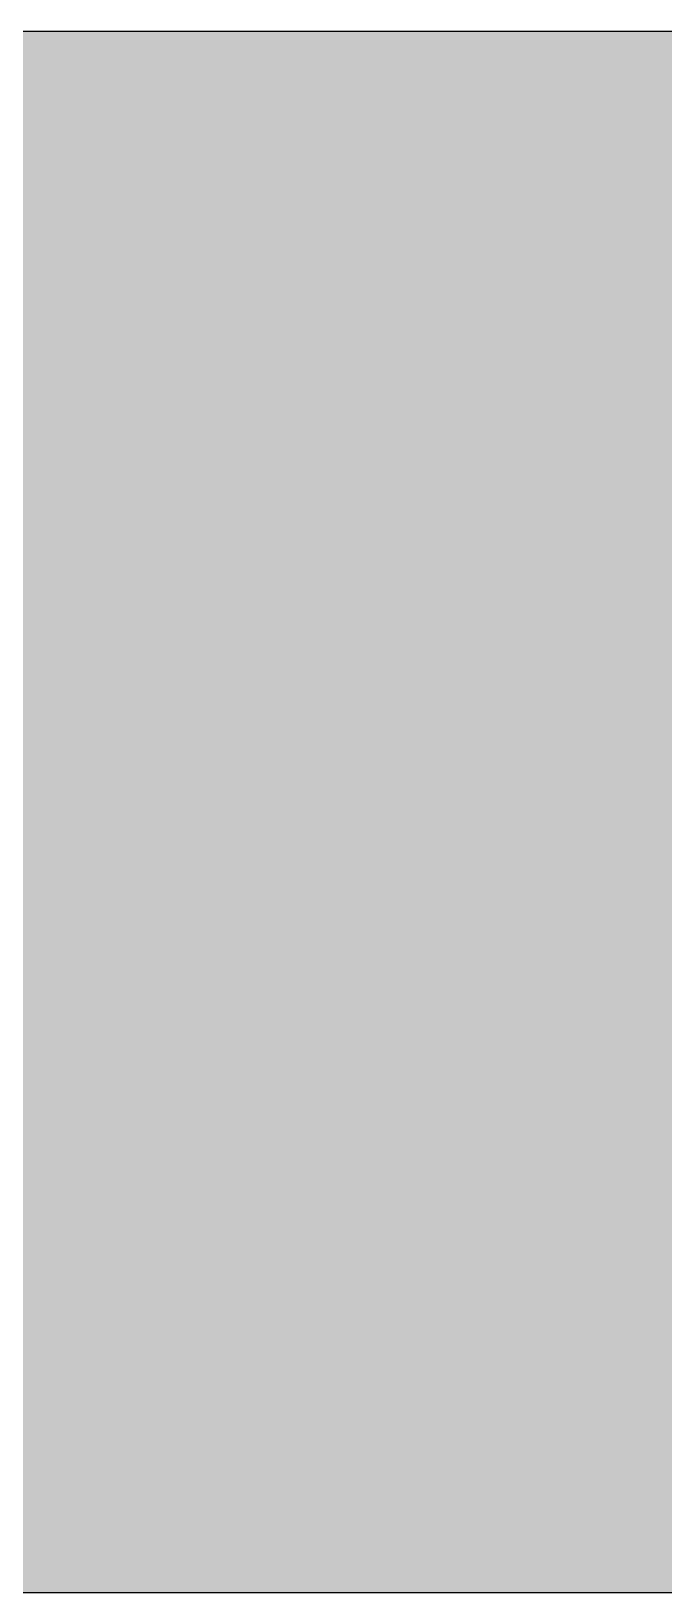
# Model space of a CAD drawing. Header units: millimetres. Extents: x 0 to 212, y 0 to 116.
# Drawn here: x 92.1 to 139.2, y 0.1 to 116.5 of the extents above; entities that cross this region are included whole.
import ezdxf

# ---------------------------------------------------------------- set-up
doc = ezdxf.new("R2010")
doc.units = ezdxf.units.MM

msp = doc.modelspace()

# ---------------------------------------------------------------- hatches: boundary and pattern name
msp.add_hatch(color=254).paths.add_polyline_path([(14.1633, 0.0536), (13.9878, 0.0533), (13.8125, 0.0559), (13.6373, 0.061), (13.462, 0.0686), (13.2893, 0.0787), (13.114, 0.0914), (12.9413, 0.1041), (12.7686, 0.1219), (12.5959, 0.1397), (12.4231, 0.16), (12.2504, 0.1829), (12.0777, 0.2057), (11.9075, 0.2337), (11.7373, 0.2616), (11.5672, 0.2921), (11.397, 0.3251), (11.2268, 0.3607), (11.0592, 0.3988), (10.8915, 0.4369), (10.7239, 0.4775), (10.5562, 0.5207), (10.3886, 0.5664), (10.2235, 0.6121), (10.0584, 0.6629), (9.8933, 0.7137), (9.7307, 0.7671), (9.5682, 0.8204), (9.4056, 0.8788), (9.2431, 0.9373), (9.083, 0.9982), (8.923, 1.0617), (8.763, 1.1252), (8.6055, 1.1938), (8.4455, 1.2624), (8.2906, 1.331), (8.1331, 1.4046), (7.9781, 1.4783), (7.8232, 1.5545), (7.6708, 1.6332), (7.5184, 1.7145), (7.366, 1.7958), (7.2161, 1.8796), (7.0663, 1.966), (6.919, 2.0523), (6.7716, 2.1438), (6.6243, 2.2352), (6.4795, 2.3266), (6.3348, 2.4232), (6.19, 2.5197), (6.0477, 2.6187), (5.908, 2.7178), (5.7683, 2.8194), (5.6286, 2.9235), (5.4915, 3.0302), (5.3543, 3.1369), (5.2197, 3.2461), (5.0851, 3.3579), (4.953, 3.4722), (4.8209, 3.5865), (4.6914, 3.7033), (4.5644, 3.8202), (4.4348, 3.9395), (4.3104, 4.0615), (4.1859, 4.1859), (4.0615, 4.3104), (3.9395, 4.4348), (3.8202, 4.5618), (3.7033, 4.6914), (3.5865, 4.8209), (3.4722, 4.953), (3.3579, 5.0851), (3.2487, 5.2197), (3.1369, 5.3543), (3.0302, 5.4915), (2.9235, 5.6286), (2.8194, 5.7683), (2.7178, 5.908), (2.6187, 6.0477), (2.5197, 6.19), (2.4232, 6.3348), (2.3266, 6.477), (2.2352, 6.6243), (2.1438, 6.7691), (2.0523, 6.919), (1.966, 7.0663), (1.8796, 7.2161), (1.7958, 7.366), (1.7145, 7.5184), (1.6332, 7.6708), (1.5545, 7.8232), (1.4783, 7.9781), (1.4046, 8.1331), (1.331, 8.2906), (1.2598, 8.4455), (1.1913, 8.603), (1.1252, 8.763), (1.0592, 8.923), (0.9982, 9.083), (0.9373, 9.2431), (0.8763, 9.4056), (0.8204, 9.5682), (0.7645, 9.7307), (0.7112, 9.8933), (0.6604, 10.0584), (0.6121, 10.2235), (0.5639, 10.3911), (0.5207, 10.5562), (0.4775, 10.7239), (0.4343, 10.8915), (0.3962, 11.0592), (0.3607, 11.2268), (0.3251, 11.397), (0.2921, 11.5672), (0.2616, 11.7373), (0.2311, 11.9075), (0.2057, 12.0802), (0.1803, 12.2504), (0.1575, 12.4231), (0.1372, 12.5959), (0.1194, 12.7686), (0.1041, 12.9413), (0.0889, 13.1166), (0.0787, 13.2893), (0.0686, 13.4645), (0.061, 13.6373), (0.0559, 13.8125), (0.0508, 13.9878), (0.0508, 14.163), (0.0522, 102.3592), (0.0508, 102.5322), (0.0559, 102.7074), (0.061, 102.8827), (0.0686, 103.058), (0.0787, 103.2307), (0.0889, 103.4059), (0.1041, 103.5787), (0.1194, 103.7514), (0.1372, 103.9241), (0.1575, 104.0968), (0.1803, 104.2695), (0.2057, 104.4423), (0.2311, 104.6124), (0.2616, 104.7826), (0.2921, 104.9528), (0.3251, 105.123), (0.3607, 105.2932), (0.3962, 105.4608), (0.4343, 105.6284), (0.4775, 105.7961), (0.5207, 105.9637), (0.5639, 106.1314), (0.6121, 106.2965), (0.6604, 106.4616), (0.7112, 106.6267), (0.7645, 106.7892), (0.8204, 106.9518), (0.8763, 107.1143), (0.9373, 107.2769), (0.9982, 107.4369), (1.0592, 107.5969), (1.1252, 107.757), (1.1913, 107.9144), (1.2598, 108.0745), (1.331, 108.2294), (1.4046, 108.3869), (1.4783, 108.5418), (1.5545, 108.6968), (1.6332, 108.8492), (1.7145, 109.0016), (1.7958, 109.154), (1.8796, 109.3038), (1.966, 109.4537), (2.0523, 109.601), (2.1438, 109.7483), (2.2352, 109.8956), (2.3266, 110.0404), (2.4232, 110.1852), (2.5197, 110.33), (2.6187, 110.4722), (2.7178, 110.6119), (2.8194, 110.7516), (2.9235, 110.8913), (3.0302, 111.0285), (3.1369, 111.1656), (3.2487, 111.3003), (3.3579, 111.4349), (3.4722, 111.567), (3.5865, 111.699), (3.7033, 111.8286), (3.8202, 111.9556), (3.9395, 112.0851), (4.0615, 112.2096), (4.1859, 112.334), (4.3104, 112.4585), (4.4348, 112.5804), (4.5644, 112.6998), (4.6914, 112.8166), (4.8209, 112.9335), (4.953, 113.0478), (5.0851, 113.1621), (5.2197, 113.2713), (5.3543, 113.3831), (5.4915, 113.4897), (5.6286, 113.5964), (5.7683, 113.7006), (5.908, 113.8022), (6.0477, 113.9012), (6.19, 114.0003), (6.3348, 114.0968), (6.4795, 114.1933), (6.6243, 114.2848), (6.7716, 114.3762), (6.919, 114.4676), (7.0663, 114.554), (7.2161, 114.6404), (7.366, 114.7242), (7.5184, 114.8055), (7.6708, 114.8867), (7.8232, 114.9655), (7.9781, 115.0417), (8.1331, 115.1153), (8.2906, 115.189), (8.4455, 115.2601), (8.6055, 115.3287), (8.763, 115.3947), (8.923, 115.4608), (9.083, 115.5217), (9.2431, 115.5827), (9.4056, 115.6437), (9.5682, 115.6995), (9.7307, 115.7554), (9.8933, 115.8088), (10.0584, 115.8596), (10.2235, 115.9078), (10.3886, 115.9561), (10.5562, 115.9993), (10.7239, 116.0424), (10.8915, 116.0856), (11.0592, 116.1237), (11.2268, 116.1593), (11.397, 116.1948), (11.5672, 116.2279), (11.7373, 116.2583), (11.9075, 116.2888), (12.0777, 116.3142), (12.2504, 116.3396), (12.4231, 116.3625), (12.5959, 116.3828), (12.7686, 116.4006), (12.9413, 116.4158), (13.114, 116.4311), (13.2893, 116.4412), (13.462, 116.4514), (13.6373, 116.459), (13.8125, 116.4641), (13.9878, 116.4692), (14.163, 116.4692), (197.6078, 116.4703), (197.7822, 116.4692), (197.9574, 116.4641), (198.1327, 116.459), (198.3054, 116.4514), (198.4807, 116.4412), (198.6534, 116.4311), (198.8287, 116.4158), (199.0014, 116.4006), (199.1741, 116.3828), (199.3468, 116.3625), (199.5195, 116.3396), (199.6897, 116.3142), (199.8624, 116.2888), (200.0326, 116.2583), (200.2028, 116.2279), (200.373, 116.1948), (200.5432, 116.1593), (200.7108, 116.1237), (200.8784, 116.0856), (201.0461, 116.0424), (201.2137, 115.9993), (201.3788, 115.9561), (201.5465, 115.9078), (201.7116, 115.8596), (201.8767, 115.8088), (202.0392, 115.7554), (202.2018, 115.6995), (202.3643, 115.6437), (202.5269, 115.5827), (202.6869, 115.5217), (202.8469, 115.4608), (203.007, 115.3947), (203.167, 115.3287), (203.3245, 115.2601), (203.4794, 115.189), (203.6369, 115.1153), (203.7918, 115.0417), (203.9468, 114.9655), (204.0992, 114.8867), (204.2516, 114.8055), (204.404, 114.7242), (204.5538, 114.6404), (204.7037, 114.554), (204.8535, 114.4676), (205.0009, 114.3762), (205.1456, 114.2848), (205.293, 114.1933), (205.4352, 114.0968), (205.58, 114.0003), (205.7222, 113.9012), (205.8619, 113.8022), (206.0016, 113.7006), (206.1413, 113.5964), (206.2785, 113.4897), (206.4156, 113.3831), (206.5503, 113.2713), (206.6849, 113.1621), (206.817, 113.0478), (206.949, 112.9335), (207.0786, 112.8166), (207.2081, 112.6998), (207.3351, 112.5804), (207.4596, 112.4585), (207.584, 112.334), (207.7085, 112.2096), (207.8304, 112.0851), (207.9498, 111.9556), (208.0666, 111.8286), (208.1835, 111.699), (208.2978, 111.567), (208.4121, 111.4349), (208.5238, 111.3003), (208.6331, 111.1656), (208.7397, 111.0285), (208.8464, 110.8913), (208.9506, 110.7516), (209.0522, 110.6119), (209.1512, 110.4722), (209.2503, 110.33), (209.3468, 110.1852), (209.4433, 110.0404), (209.5348, 109.8956), (209.6262, 109.7483), (209.7176, 109.601), (209.804, 109.4537), (209.8904, 109.3038), (209.9742, 109.154), (210.0555, 109.0016), (210.1367, 108.8492), (210.2155, 108.6968), (210.2917, 108.5418), (210.3653, 108.3869), (210.439, 108.2294), (210.5076, 108.0745), (210.5762, 107.9144), (210.6447, 107.757), (210.7082, 107.5969), (210.7717, 107.4369), (210.8327, 107.2769), (210.8911, 107.1143), (210.9495, 106.9518), (211.0029, 106.7892), (211.0562, 106.6267), (211.107, 106.4616), (211.1578, 106.2965), (211.2035, 106.1314), (211.2493, 105.9637), (211.2924, 105.7961), (211.3331, 105.6284), (211.3712, 105.4608), (211.4093, 105.2932), (211.4448, 105.123), (211.4779, 104.9528), (211.5083, 104.7826), (211.5363, 104.6124), (211.5642, 104.4423), (211.5871, 104.2695), (211.6099, 104.0968), (211.6303, 103.9241), (211.648, 103.7514), (211.6658, 103.5787), (211.6785, 103.4059), (211.6912, 103.2307), (211.7014, 103.058), (211.709, 102.8827), (211.7141, 102.7074), (211.7166, 102.5322), (211.7166, 102.3569), (211.7189, 14.1647), (211.7166, 13.9878), (211.7141, 13.8125), (211.709, 13.6373), (211.7014, 13.4645), (211.6912, 13.2893), (211.6785, 13.1166), (211.6658, 12.9413), (211.648, 12.7686), (211.6303, 12.5959), (211.6099, 12.4231), (211.5871, 12.2504), (211.5642, 12.0802), (211.5363, 11.9075), (211.5083, 11.7373), (211.4779, 11.5672), (211.4448, 11.397), (211.4093, 11.2268), (211.3712, 11.0592), (211.3331, 10.8915), (211.2924, 10.7239), (211.2493, 10.5562), (211.2035, 10.3911), (211.1578, 10.2235), (211.107, 10.0584), (211.0562, 9.8933), (211.0029, 9.7307), (210.9495, 9.5682), (210.8911, 9.4056), (210.8327, 9.2431), (210.7717, 9.083), (210.7082, 8.923), (210.6447, 8.763), (210.5762, 8.603), (210.5076, 8.4455), (210.439, 8.2906), (210.3653, 8.1331), (210.2917, 7.9781), (210.2155, 7.8232), (210.1367, 7.6708), (210.0555, 7.5184), (209.9742, 7.366), (209.8904, 7.2161), (209.804, 7.0663), (209.7176, 6.919), (209.6262, 6.7691), (209.5348, 6.6243), (209.4433, 6.477), (209.3468, 6.3348), (209.2503, 6.19), (209.1512, 6.0477), (209.0522, 5.908), (208.9506, 5.7683), (208.8464, 5.6286), (208.7397, 5.4915), (208.6331, 5.3543), (208.5238, 5.2197), (208.4121, 5.0851), (208.2978, 4.953), (208.1835, 4.8209), (208.0666, 4.6914), (207.9498, 4.5618), (207.8304, 4.4348), (207.7085, 4.3104), (207.584, 4.1859), (207.4596, 4.0615), (207.3351, 3.9395), (207.2081, 3.8202), (207.0786, 3.7033), (206.949, 3.5865), (206.817, 3.4722), (206.6849, 3.3579), (206.5503, 3.2461), (206.4156, 3.1369), (206.2785, 3.0302), (206.1413, 2.9235), (206.0016, 2.8194), (205.8619, 2.7178), (205.7222, 2.6187), (205.58, 2.5197), (205.4352, 2.4232), (205.293, 2.3266), (205.1456, 2.2352), (205.0009, 2.1438), (204.8535, 2.0523), (204.7037, 1.966), (204.5538, 1.8796), (204.404, 1.7958), (204.2516, 1.7145), (204.0992, 1.6332), (203.9468, 1.5545), (203.7918, 1.4783), (203.6369, 1.4046), (203.4794, 1.331), (203.3245, 1.2624), (203.167, 1.1938), (203.007, 1.1252), (202.8469, 1.0617), (202.6869, 0.9982), (202.5269, 0.9373), (202.3643, 0.8788), (202.2018, 0.8204), (202.0392, 0.7671), (201.8767, 0.7137), (201.7116, 0.6629), (201.5465, 0.6121), (201.3788, 0.5664), (201.2137, 0.5207), (201.0461, 0.4775), (200.8784, 0.4369), (200.7108, 0.3988), (200.5432, 0.3607), (200.373, 0.3251), (200.2028, 0.2921), (200.0326, 0.2616), (199.8624, 0.2337), (199.6897, 0.2057), (199.5195, 0.1829), (199.3468, 0.16), (199.1741, 0.1397), (199.0014, 0.1219), (198.8287, 0.1041), (198.6534, 0.0914), (198.4807, 0.0787), (198.3054, 0.0686), (198.1327, 0.061), (197.9574, 0.0559), (197.7822, 0.0533), (197.6069, 0.0533)])
h = msp.add_hatch(color=59)
h.paths.add_polyline_path([(14.1633, 3.5814), (13.8887, 3.5839), (13.6169, 3.5941), (13.3477, 3.6119), (13.081, 3.6347), (12.8143, 3.6652), (12.5501, 3.7008), (12.2885, 3.7465), (12.0294, 3.7948), (11.7729, 3.8506), (11.5164, 3.9141), (11.2649, 3.9827), (11.016, 4.0564), (10.7671, 4.1351), (10.5232, 4.2215), (10.2819, 4.3129), (10.0432, 4.412), (9.8069, 4.5161), (9.5733, 4.6228), (9.3447, 4.7371), (9.1186, 4.8565), (8.8951, 4.9809), (8.6741, 5.113), (8.4582, 5.2476), (8.2448, 5.3873), (8.0366, 5.5321), (7.8308, 5.682), (7.6276, 5.8369), (7.4295, 5.9969), (7.2365, 6.1595), (7.046, 6.3297), (6.8605, 6.5024), (6.6777, 6.6802), (6.5024, 6.8605), (6.3271, 7.046), (6.1595, 7.2365), (5.9969, 7.432), (5.8369, 7.6302), (5.682, 7.8308), (5.5321, 8.0366), (5.3873, 8.2448), (5.2451, 8.4582), (5.1105, 8.6741), (4.9809, 8.8951), (4.8565, 9.1186), (4.7371, 9.3447), (4.6228, 9.5758), (4.5136, 9.8069), (4.4094, 10.0432), (4.3129, 10.2819), (4.2215, 10.5232), (4.1351, 10.7696), (4.0538, 11.016), (3.9802, 11.2649), (3.9116, 11.5189), (3.8506, 11.7729), (3.7948, 12.0294), (3.744, 12.2911), (3.7008, 12.5527), (3.6627, 12.8143), (3.6322, 13.081), (3.6093, 13.3502), (3.5916, 13.6195), (3.5814, 13.8913), (3.5789, 14.163), (3.58, 102.3592), (3.5814, 102.6312), (3.5916, 102.903), (3.6093, 103.1723), (3.6322, 103.439), (3.6627, 103.7057), (3.7008, 103.9698), (3.744, 104.2314), (3.7948, 104.4905), (3.8506, 104.7471), (3.9116, 105.0036), (3.9802, 105.2551), (4.0538, 105.504), (4.1351, 105.7529), (4.2215, 105.9967), (4.3129, 106.238), (4.4094, 106.4768), (4.5136, 106.713), (4.6228, 106.9467), (4.7371, 107.1753), (4.8565, 107.4014), (4.9809, 107.6249), (5.1105, 107.8459), (5.2451, 108.0618), (5.3873, 108.2751), (5.5321, 108.4834), (5.682, 108.6891), (5.8369, 108.8923), (5.9969, 109.0905), (6.1595, 109.2835), (6.3271, 109.474), (6.5024, 109.6594), (6.6777, 109.8423), (6.8605, 110.0176), (7.046, 110.1928), (7.2365, 110.3605), (7.4295, 110.523), (7.6276, 110.683), (7.8308, 110.838), (8.0366, 110.9878), (8.2448, 111.1326), (8.4582, 111.2749), (8.6741, 111.4095), (8.8951, 111.539), (9.1186, 111.6635), (9.3447, 111.7829), (9.5733, 111.8972), (9.8069, 112.0064), (10.0432, 112.1105), (10.2819, 112.207), (10.5232, 112.2985), (10.7671, 112.3848), (11.016, 112.4661), (11.2649, 112.5398), (11.5164, 112.6084), (11.7729, 112.6693), (12.0294, 112.7252), (12.2885, 112.776), (12.5501, 112.8192), (12.8143, 112.8573), (13.081, 112.8878), (13.3477, 112.9106), (13.6169, 112.9284), (13.8887, 112.9386), (14.163, 112.9411), (197.6078, 112.9425), (197.8787, 112.9386), (198.1505, 112.9284), (198.4197, 112.9106), (198.689, 112.8878), (198.9557, 112.8573), (199.2173, 112.8192), (199.4789, 112.776), (199.7405, 112.7252), (199.9971, 112.6693), (200.2511, 112.6084), (200.5051, 112.5398), (200.754, 112.4661), (201.0004, 112.3848), (201.2467, 112.2985), (201.488, 112.207), (201.7268, 112.1105), (201.963, 112.0064), (202.1942, 111.8972), (202.4253, 111.7829), (202.6514, 111.6635), (202.8749, 111.539), (203.0959, 111.4095), (203.3118, 111.2749), (203.5251, 111.1326), (203.7334, 110.9878), (203.9391, 110.838), (204.1398, 110.683), (204.3379, 110.523), (204.5335, 110.3605), (204.724, 110.1928), (204.9094, 110.0176), (205.0898, 109.8423), (205.2676, 109.6594), (205.4403, 109.474), (205.6105, 109.2835), (205.773, 109.0905), (205.933, 108.8923), (206.088, 108.6891), (206.2378, 108.4834), (206.3826, 108.2751), (206.5223, 108.0618), (206.6569, 107.8459), (206.789, 107.6249), (206.9135, 107.4014), (207.0329, 107.1753), (207.1472, 106.9467), (207.2538, 106.713), (207.358, 106.4768), (207.457, 106.238), (207.5485, 105.9967), (207.6348, 105.7529), (207.7136, 105.504), (207.7872, 105.2551), (207.8558, 105.0036), (207.9193, 104.7471), (207.9752, 104.4905), (208.0235, 104.2314), (208.0692, 103.9698), (208.1047, 103.7057), (208.1352, 103.439), (208.1581, 103.1723), (208.1759, 102.903), (208.186, 102.6312), (208.1911, 102.3569), (208.1911, 14.1647), (208.186, 13.8913), (208.1759, 13.6195), (208.1581, 13.3502), (208.1352, 13.081), (208.1047, 12.8143), (208.0692, 12.5527), (208.0235, 12.2911), (207.9752, 12.0294), (207.9193, 11.7729), (207.8558, 11.5189), (207.7872, 11.2649), (207.7136, 11.016), (207.6348, 10.7696), (207.5485, 10.5232), (207.457, 10.2819), (207.358, 10.0432), (207.2538, 9.8069), (207.1472, 9.5758), (207.0329, 9.3447), (206.9135, 9.1186), (206.789, 8.8951), (206.6569, 8.6741), (206.5223, 8.4582), (206.3826, 8.2448), (206.2378, 8.0366), (206.088, 7.8308), (205.933, 7.6302), (205.773, 7.432), (205.6105, 7.2365), (205.4403, 7.046), (205.2676, 6.8605), (205.0898, 6.6802), (204.9094, 6.5024), (204.724, 6.3297), (204.5335, 6.1595), (204.3379, 5.9969), (204.1398, 5.8369), (203.9391, 5.682), (203.7334, 5.5321), (203.5251, 5.3873), (203.3118, 5.2476), (203.0959, 5.113), (202.8749, 4.9809), (202.6514, 4.8565), (202.4253, 4.7371), (202.1942, 4.6228), (201.963, 4.5161), (201.7268, 4.412), (201.488, 4.3129), (201.2467, 4.2215), (201.0004, 4.1351), (200.754, 4.0564), (200.5051, 3.9827), (200.2511, 3.9141), (199.9971, 3.8506), (199.7405, 3.7948), (199.4789, 3.7465), (199.2173, 3.7008), (198.9557, 3.6652), (198.689, 3.6347), (198.4197, 3.6119), (198.1505, 3.5941), (197.8787, 3.5839), (197.6069, 3.5789)])
h.paths.add_polyline_path([(14.1633, 8.8731), (14.0259, 8.8748), (13.8887, 8.8798), (13.7541, 8.8875), (13.622, 8.9002), (13.4874, 8.9154), (13.3553, 8.9332), (13.2258, 8.9535), (13.0962, 8.9789), (12.9667, 9.0068), (12.8397, 9.0373), (12.7127, 9.0729), (12.5882, 9.1084), (12.4663, 9.1491), (12.3419, 9.1923), (12.2225, 9.238), (12.1031, 9.2888), (11.9837, 9.3396), (11.8694, 9.3929), (11.7526, 9.4513), (11.6408, 9.5098), (11.5291, 9.5733), (11.4198, 9.6368), (11.3106, 9.7053), (11.2039, 9.7765), (11.0998, 9.8476), (10.9957, 9.9238), (10.8966, 10), (10.7975, 10.0787), (10.6985, 10.1625), (10.6045, 10.2464), (10.5105, 10.3327), (10.4216, 10.4216), (10.3327, 10.5131), (10.2464, 10.6045), (10.16, 10.701), (10.0787, 10.7975), (10, 10.8966), (9.9212, 10.9982), (9.8476, 11.0998), (9.7739, 11.2039), (9.7053, 11.3106), (9.6368, 11.4198), (9.5707, 11.5291), (9.5098, 11.6408), (9.4488, 11.7551), (9.3929, 11.8694), (9.337, 11.9863), (9.2862, 12.1031), (9.238, 12.2225), (9.1923, 12.3444), (9.1491, 12.4663), (9.1084, 12.5908), (9.0703, 12.7152), (9.0373, 12.8397), (9.0068, 12.9692), (8.9789, 13.0962), (8.9535, 13.2258), (8.9306, 13.3579), (8.9129, 13.4899), (8.8976, 13.622), (8.8849, 13.7566), (8.8773, 13.8913), (8.8722, 14.0259), (8.8697, 14.163), (8.8717, 102.3592), (8.8722, 102.4941), (8.8773, 102.6312), (8.8849, 102.7659), (8.8976, 102.8979), (8.9129, 103.0326), (8.9306, 103.1646), (8.9535, 103.2942), (8.9789, 103.4237), (9.0068, 103.5533), (9.0373, 103.6803), (9.0703, 103.8073), (9.1084, 103.9317), (9.1491, 104.0536), (9.1923, 104.1781), (9.238, 104.2975), (9.2862, 104.4169), (9.337, 104.5362), (9.3929, 104.6505), (9.4488, 104.7674), (9.5098, 104.8791), (9.5707, 104.9909), (9.6368, 105.1001), (9.7053, 105.2093), (9.7739, 105.316), (9.8476, 105.4202), (9.9212, 105.5243), (10, 105.6234), (10.0787, 105.7224), (10.16, 105.8215), (10.2464, 105.9155), (10.3327, 106.0094), (10.4216, 106.0983), (10.5105, 106.1872), (10.6045, 106.2736), (10.6985, 106.36), (10.7975, 106.4412), (10.8966, 106.52), (10.9957, 106.5987), (11.0998, 106.6724), (11.2039, 106.746), (11.3106, 106.8146), (11.4198, 106.8832), (11.5291, 106.9492), (11.6408, 107.0102), (11.7526, 107.0712), (11.8694, 107.127), (11.9837, 107.1829), (12.1031, 107.2337), (12.2225, 107.282), (12.3419, 107.3277), (12.4663, 107.3709), (12.5882, 107.4115), (12.7127, 107.4496), (12.8397, 107.4826), (12.9667, 107.5131), (13.0962, 107.5411), (13.2258, 107.5665), (13.3553, 107.5893), (13.4874, 107.6071), (13.622, 107.6223), (13.7541, 107.635), (13.8887, 107.6427), (14.0259, 107.6477), (14.163, 107.6503), (197.6078, 107.6508), (197.7441, 107.6477), (197.8787, 107.6427), (198.0133, 107.635), (198.1479, 107.6223), (198.28, 107.6071), (198.4121, 107.5893), (198.5442, 107.5665), (198.6737, 107.5411), (198.8007, 107.5131), (198.9303, 107.4826), (199.0547, 107.4496), (199.1792, 107.4115), (199.3036, 107.3709), (199.4256, 107.3277), (199.5475, 107.282), (199.6669, 107.2337), (199.7837, 107.1829), (199.9005, 107.127), (200.0148, 107.0712), (200.1291, 107.0102), (200.2409, 106.9492), (200.3501, 106.8832), (200.4593, 106.8146), (200.566, 106.746), (200.6702, 106.6724), (200.7718, 106.5987), (200.8734, 106.52), (200.9724, 106.4412), (201.0689, 106.36), (201.1655, 106.2736), (201.2569, 106.1872), (201.3483, 106.0983), (201.4372, 106.0094), (201.5236, 105.9155), (201.6074, 105.8215), (201.6912, 105.7224), (201.77, 105.6234), (201.8462, 105.5243), (201.9224, 105.4202), (201.9935, 105.316), (202.0646, 105.2093), (202.1332, 105.1001), (202.1967, 104.9909), (202.2602, 104.8791), (202.3186, 104.7674), (202.377, 104.6505), (202.4304, 104.5362), (202.4812, 104.4169), (202.532, 104.2975), (202.5777, 104.1781), (202.6209, 104.0536), (202.6615, 103.9317), (202.6971, 103.8073), (202.7326, 103.6803), (202.7631, 103.5533), (202.7911, 103.4237), (202.8165, 103.2942), (202.8368, 103.1646), (202.8546, 103.0326), (202.8698, 102.8979), (202.8825, 102.7659), (202.8901, 102.6312), (202.8952, 102.4941), (202.8977, 102.3569), (202.8994, 14.1647), (202.8952, 14.0259), (202.8901, 13.8913), (202.8825, 13.7566), (202.8698, 13.622), (202.8546, 13.4899), (202.8368, 13.3579), (202.8165, 13.2258), (202.7911, 13.0962), (202.7631, 12.9692), (202.7326, 12.8397), (202.6971, 12.7152), (202.6615, 12.5908), (202.6209, 12.4663), (202.5777, 12.3444), (202.532, 12.2225), (202.4812, 12.1031), (202.4304, 11.9863), (202.377, 11.8694), (202.3186, 11.7551), (202.2602, 11.6408), (202.1967, 11.5291), (202.1332, 11.4198), (202.0646, 11.3106), (201.9935, 11.2039), (201.9224, 11.0998), (201.8462, 10.9982), (201.77, 10.8966), (201.6912, 10.7975), (201.6074, 10.701), (201.5236, 10.6045), (201.4372, 10.5131), (201.3483, 10.4216), (201.2569, 10.3327), (201.1655, 10.2464), (201.0689, 10.1625), (200.9724, 10.0787), (200.8734, 10), (200.7718, 9.9238), (200.6702, 9.8476), (200.566, 9.7765), (200.4593, 9.7053), (200.3501, 9.6368), (200.2409, 9.5733), (200.1291, 9.5098), (200.0148, 9.4513), (199.9005, 9.3929), (199.7837, 9.3396), (199.6669, 9.2888), (199.5475, 9.238), (199.4256, 9.1923), (199.3036, 9.1491), (199.1792, 9.1084), (199.0547, 9.0729), (198.9303, 9.0373), (198.8007, 9.0068), (198.6737, 8.9789), (198.5442, 8.9535), (198.4121, 8.9332), (198.28, 8.9154), (198.1479, 8.9002), (198.0133, 8.8875), (197.8787, 8.8798), (197.7441, 8.8748), (197.6069, 8.8722)], flags=16)
h = msp.add_hatch(color=59)
edge = h.paths.add_edge_path()
edge.add_line((114.6803, 58.1985), (114.6785, 57.5539))
edge.add_line((114.6785, 57.5539), (114.6734, 56.9239))
edge.add_line((114.6734, 56.9239), (114.6658, 56.3067))
edge.add_line((114.6658, 56.3067), (114.6556, 55.7073))
edge.add_line((114.6556, 55.7073), (114.6429, 55.1205))
edge.add_line((114.6429, 55.1205), (114.6277, 54.5465))
edge.add_line((114.6277, 54.5465), (114.6099, 53.9877))
edge.add_line((114.6099, 53.9877), (114.587, 53.4441))
edge.add_line((114.587, 53.4441), (114.5616, 52.9107))
edge.add_line((114.5616, 52.9107), (114.5337, 52.3926))
edge.add_line((114.5337, 52.3926), (114.5032, 51.8897))
edge.add_line((114.5032, 51.8897), (114.4702, 51.3969))
edge.add_line((114.4702, 51.3969), (114.4321, 50.9194))
edge.add_line((114.4321, 50.9194), (114.394, 50.4546))
edge.add_line((114.394, 50.4546), (114.3508, 50.0024))
edge.add_line((114.3508, 50.0024), (114.3025, 49.5605))
edge.add_line((114.3025, 49.5605), (114.2543, 49.1338))
edge.add_line((114.2543, 49.1338), (114.2009, 48.7197))
edge.add_line((114.2009, 48.7197), (114.1451, 48.3159))
edge.add_line((114.1451, 48.3159), (114.0841, 47.9247))
edge.add_line((114.0841, 47.9247), (114.0206, 47.5463))
edge.add_line((114.0206, 47.5463), (113.9546, 47.1805))
edge.add_line((113.9546, 47.1805), (113.886, 46.8249))
edge.add_line((113.886, 46.8249), (113.8123, 46.4795))
edge.add_line((113.8123, 46.4795), (113.7361, 46.1467))
edge.add_line((113.7361, 46.1467), (113.6548, 45.8241))
edge.add_line((113.6548, 45.8241), (113.571, 45.5143))
edge.add_line((113.571, 45.5143), (113.4847, 45.2145))
edge.add_line((113.4847, 45.2145), (113.3932, 44.9275))
edge.add_line((113.3932, 44.9275), (113.2992, 44.6481))
edge.add_line((113.2992, 44.6481), (113.2002, 44.3814))
edge.add_line((113.2002, 44.3814), (113.1011, 44.1223))
edge.add_line((113.1011, 44.1223), (112.9944, 43.876))
edge.add_line((112.9944, 43.876), (112.8852, 43.6397))
edge.add_line((112.8852, 43.6397), (112.7735, 43.4111))
edge.add_line((112.7735, 43.4111), (112.6566, 43.1952))
edge.add_line((112.6566, 43.1952), (112.5372, 42.987))
edge.add_line((112.5372, 42.987), (112.4128, 42.7888))
edge.add_line((112.4128, 42.7888), (112.2832, 42.5983))
edge.add_line((112.2832, 42.5983), (112.1537, 42.418))
edge.add_line((112.1537, 42.418), (112.0165, 42.2478))
edge.add_line((112.0165, 42.2478), (111.8768, 42.0853))
edge.add_line((111.8768, 42.0853), (111.7346, 41.9329))
edge.add_line((111.7346, 41.9329), (111.5873, 41.7881))
edge.add_line((111.5873, 41.7881), (111.4349, 41.6509))
edge.add_line((111.4349, 41.6509), (111.2799, 41.5239))
edge.add_line((111.2799, 41.5239), (111.1199, 41.4045))
edge.add_line((111.1199, 41.4045), (110.9548, 41.2928))
edge.add_line((110.9548, 41.2928), (110.7872, 41.1886))
edge.add_line((110.7872, 41.1886), (110.617, 41.0921))
edge.add_line((110.617, 41.0921), (110.4392, 41.0032))
edge.add_line((110.4392, 41.0032), (110.2589, 40.9219))
edge.add_line((110.2589, 40.9219), (110.076, 40.8483))
edge.add_line((110.076, 40.8483), (109.8855, 40.7822))
edge.add_line((109.8855, 40.7822), (109.6924, 40.7238))
edge.add_line((109.6924, 40.7238), (109.4969, 40.6705))
edge.add_line((109.4969, 40.6705), (109.2937, 40.6248))
edge.add_line((109.2937, 40.6248), (109.0879, 40.5841))
edge.add_line((109.0879, 40.5841), (108.8771, 40.5536))
edge.add_line((108.8771, 40.5536), (108.6637, 40.5257))
edge.add_line((108.6637, 40.5257), (108.4428, 40.5054))
edge.add_line((108.4428, 40.5054), (108.2192, 40.4901))
edge.add_line((108.2192, 40.4901), (107.9906, 40.4825))
edge.add_line((107.9906, 40.4825), (107.7595, 40.48))
edge.add_line((107.7595, 40.48), (107.5258, 40.4825))
edge.add_line((107.5258, 40.4825), (107.2972, 40.4927))
edge.add_line((107.2972, 40.4927), (107.0737, 40.5105))
edge.add_line((107.0737, 40.5105), (106.8553, 40.5359))
edge.add_line((106.8553, 40.5359), (106.6394, 40.5663))
edge.add_line((106.6394, 40.5663), (106.4285, 40.607))
edge.add_line((106.4285, 40.607), (106.2228, 40.6527))
edge.add_line((106.2228, 40.6527), (106.0221, 40.706))
edge.add_line((106.0221, 40.706), (105.824, 40.7695))
edge.add_line((105.824, 40.7695), (105.631, 40.8381))
edge.add_line((105.631, 40.8381), (105.4405, 40.9143))
edge.add_line((105.4405, 40.9143), (105.2576, 40.9981))
edge.add_line((105.2576, 40.9981), (105.0773, 41.0921))
edge.add_line((105.0773, 41.0921), (104.8995, 41.1912))
edge.add_line((104.8995, 41.1912), (104.7293, 41.3004))
edge.add_line((104.7293, 41.3004), (104.5616, 41.4172))
edge.add_line((104.5616, 41.4172), (104.3965, 41.5417))
edge.add_line((104.3965, 41.5417), (104.2365, 41.6763))
edge.add_line((104.2365, 41.6763), (104.0816, 41.816))
edge.add_line((104.0816, 41.816), (103.9292, 41.9659))
edge.add_line((103.9292, 41.9659), (103.7819, 42.1259))
edge.add_line((103.7819, 42.1259), (103.6396, 42.2935))
edge.add_line((103.6396, 42.2935), (103.4999, 42.4688))
edge.add_line((103.4999, 42.4688), (103.3653, 42.6542))
edge.add_line((103.3653, 42.6542), (103.2332, 42.8473))
edge.add_line((103.2332, 42.8473), (103.1037, 43.0479))
edge.add_line((103.1037, 43.0479), (102.9792, 43.2613))
edge.add_line((102.9792, 43.2613), (102.8598, 43.4823))
edge.add_line((102.8598, 43.4823), (102.743, 43.7109))
edge.add_line((102.743, 43.7109), (102.6312, 43.9496))
edge.add_line((102.6312, 43.9496), (102.522, 44.1985))
edge.add_line((102.522, 44.1985), (102.4153, 44.4576))
edge.add_line((102.4153, 44.4576), (102.3137, 44.7243))
edge.add_line((102.3137, 44.7243), (102.2172, 45.0012))
edge.add_line((102.2172, 45.0012), (102.1232, 45.2882))
edge.add_line((102.1232, 45.2882), (102.0318, 45.5854))
edge.add_line((102.0318, 45.5854), (101.9454, 45.8902))
edge.add_line((101.9454, 45.8902), (101.8616, 46.2077))
edge.add_line((101.8616, 46.2077), (101.7803, 46.5328))
edge.add_line((101.7803, 46.5328), (101.7041, 46.8706))
edge.add_line((101.7041, 46.8706), (101.6305, 47.2161))
edge.add_line((101.6305, 47.2161), (101.5619, 47.5742))
edge.add_line((101.5619, 47.5742), (101.4959, 47.9425))
edge.add_line((101.4959, 47.9425), (101.4324, 48.3184))
edge.add_line((101.4324, 48.3184), (101.3714, 48.707))
edge.add_line((101.3714, 48.707), (101.3155, 49.1058))
edge.add_line((101.3155, 49.1058), (101.2622, 49.5173))
edge.add_line((101.2622, 49.5173), (101.2139, 49.9364))
edge.add_line((101.2139, 49.9364), (101.1657, 50.3682))
edge.add_line((101.1657, 50.3682), (101.1225, 50.8102))
edge.add_line((101.1225, 50.8102), (101.0818, 51.2648))
edge.add_line((101.0818, 51.2648), (101.0463, 51.7271))
edge.add_line((101.0463, 51.7271), (101.0107, 52.2046))
edge.add_line((101.0107, 52.2046), (100.9802, 52.6898))
edge.add_line((100.9802, 52.6898), (100.9523, 53.1876))
edge.add_line((100.9523, 53.1876), (100.9294, 53.6981))
edge.add_line((100.9294, 53.6981), (100.9066, 54.2188))
edge.add_line((100.9066, 54.2188), (100.8888, 54.7522))
edge.add_line((100.8888, 54.7522), (100.871, 55.2958))
edge.add_line((100.871, 55.2958), (100.8583, 55.8521))
edge.add_line((100.8583, 55.8521), (100.8482, 56.421))
edge.add_line((100.8482, 56.421), (100.8431, 57.0001))
edge.add_line((100.8431, 57.0001), (100.838, 57.592))
edge.add_line((100.838, 57.592), (100.8355, 58.1965))
edge.add_line((100.8355, 58.1965), (100.838, 58.8137))
edge.add_line((100.838, 58.8137), (100.8431, 59.4157))
edge.add_line((100.8431, 59.4157), (100.8507, 60.0075))
edge.add_line((100.8507, 60.0075), (100.8609, 60.5841))
edge.add_line((100.8609, 60.5841), (100.8736, 61.1505))
edge.add_line((100.8736, 61.1505), (100.8913, 61.7042))
edge.add_line((100.8913, 61.7042), (100.9117, 62.2452))
edge.add_line((100.9117, 62.2452), (100.9345, 62.7736))
edge.add_line((100.9345, 62.7736), (100.9599, 63.2917))
edge.add_line((100.9599, 63.2917), (100.9879, 63.7972))
edge.add_line((100.9879, 63.7972), (101.0209, 64.2899))
edge.add_line((101.0209, 64.2899), (101.0564, 64.7725))
edge.add_line((101.0564, 64.7725), (101.0945, 65.2424))
edge.add_line((101.0945, 65.2424), (101.1377, 65.6996))
edge.add_line((101.1377, 65.6996), (101.1834, 66.1467))
edge.add_line((101.1834, 66.1467), (101.2317, 66.5836))
edge.add_line((101.2317, 66.5836), (101.2825, 67.0077))
edge.add_line((101.2825, 67.0077), (101.3384, 67.4218))
edge.add_line((101.3384, 67.4218), (101.3968, 67.8231))
edge.add_line((101.3968, 67.8231), (101.4578, 68.2168))
edge.add_line((101.4578, 68.2168), (101.5213, 68.5978))
edge.add_line((101.5213, 68.5978), (101.5898, 68.9661))
edge.add_line((101.5898, 68.9661), (101.6635, 69.3268))
edge.add_line((101.6635, 69.3268), (101.7372, 69.6747))
edge.add_line((101.7372, 69.6747), (101.8159, 70.0126))
edge.add_line((101.8159, 70.0126), (101.8972, 70.3402))
edge.add_line((101.8972, 70.3402), (101.9835, 70.6577))
edge.add_line((101.9835, 70.6577), (102.0724, 70.9651))
edge.add_line((102.0724, 70.9651), (102.1664, 71.2622))
edge.add_line((102.1664, 71.2622), (102.2604, 71.5493))
edge.add_line((102.2604, 71.5493), (102.362, 71.8287))
edge.add_line((102.362, 71.8287), (102.4636, 72.0954))
edge.add_line((102.4636, 72.0954), (102.5703, 72.3519))
edge.add_line((102.5703, 72.3519), (102.682, 72.6008))
edge.add_line((102.682, 72.6008), (102.7963, 72.8396))
edge.add_line((102.7963, 72.8396), (102.9132, 73.0682))
edge.add_line((102.9132, 73.0682), (103.0351, 73.2892))
edge.add_line((103.0351, 73.2892), (103.1596, 73.5))
edge.add_line((103.1596, 73.5), (103.2866, 73.7006))
edge.add_line((103.2866, 73.7006), (103.4212, 73.8937))
edge.add_line((103.4212, 73.8937), (103.5558, 74.0766))
edge.add_line((103.5558, 74.0766), (103.6955, 74.2518))
edge.add_line((103.6955, 74.2518), (103.8403, 74.4169))
edge.add_line((103.8403, 74.4169), (103.9876, 74.5744))
edge.add_line((103.9876, 74.5744), (104.1375, 74.7243))
edge.add_line((104.1375, 74.7243), (104.2924, 74.864))
edge.add_line((104.2924, 74.864), (104.4524, 74.996))
edge.add_line((104.4524, 74.996), (104.615, 75.118))
edge.add_line((104.615, 75.118), (104.7801, 75.2323))
edge.add_line((104.7801, 75.2323), (104.9503, 75.3415))
edge.add_line((104.9503, 75.3415), (105.1255, 75.4405))
edge.add_line((105.1255, 75.4405), (105.3033, 75.5294))
edge.add_line((105.3033, 75.5294), (105.4862, 75.6133))
edge.add_line((105.4862, 75.6133), (105.6716, 75.6895))
edge.add_line((105.6716, 75.6895), (105.8621, 75.758))
edge.add_line((105.8621, 75.758), (106.0577, 75.8165))
edge.add_line((106.0577, 75.8165), (106.2558, 75.8698))
edge.add_line((106.2558, 75.8698), (106.459, 75.9155))
edge.add_line((106.459, 75.9155), (106.6648, 75.9536))
edge.add_line((106.6648, 75.9536), (106.8756, 75.9866))
edge.add_line((106.8756, 75.9866), (107.0889, 76.0095))
edge.add_line((107.0889, 76.0095), (107.3074, 76.0273))
edge.add_line((107.3074, 76.0273), (107.5309, 76.0374))
edge.add_line((107.5309, 76.0374), (107.7595, 76.04))
edge.add_line((107.7595, 76.04), (107.9856, 76.0374))
edge.add_line((107.9856, 76.0374), (108.2091, 76.0273))
edge.add_line((108.2091, 76.0273), (108.4275, 76.0146))
edge.add_line((108.4275, 76.0146), (108.6409, 75.9917))
edge.add_line((108.6409, 75.9917), (108.8517, 75.9638))
edge.add_line((108.8517, 75.9638), (109.06, 75.9308))
edge.add_line((109.06, 75.9308), (109.2606, 75.8901))
edge.add_line((109.2606, 75.8901), (109.4588, 75.8444))
edge.add_line((109.4588, 75.8444), (109.6543, 75.7885))
edge.add_line((109.6543, 75.7885), (109.8448, 75.7276))
edge.add_line((109.8448, 75.7276), (110.0303, 75.6615))
edge.add_line((110.0303, 75.6615), (110.2131, 75.5853))
edge.add_line((110.2131, 75.5853), (110.3909, 75.5015))
edge.add_line((110.3909, 75.5015), (110.5662, 75.4126))
edge.add_line((110.5662, 75.4126), (110.7364, 75.3135))
edge.add_line((110.7364, 75.3135), (110.9015, 75.2069))
edge.add_line((110.9015, 75.2069), (111.064, 75.0926))
edge.add_line((111.064, 75.0926), (111.2241, 74.9706))
edge.add_line((111.2241, 74.9706), (111.379, 74.8411))
edge.add_line((111.379, 74.8411), (111.5289, 74.7014))
edge.add_line((111.5289, 74.7014), (111.6787, 74.5541))
edge.add_line((111.6787, 74.5541), (111.821, 74.3991))
edge.add_line((111.821, 74.3991), (111.9607, 74.234))
edge.add_line((111.9607, 74.234), (112.0978, 74.0613))
edge.add_line((112.0978, 74.0613), (112.2299, 73.8784))
edge.add_line((112.2299, 73.8784), (112.3569, 73.6854))
edge.add_line((112.3569, 73.6854), (112.4814, 73.4847))
edge.add_line((112.4814, 73.4847), (112.6033, 73.2739))
edge.add_line((112.6033, 73.2739), (112.7201, 73.0529))
edge.add_line((112.7201, 73.0529), (112.8344, 72.8243))
edge.add_line((112.8344, 72.8243), (112.9462, 72.583))
edge.add_line((112.9462, 72.583), (113.0529, 72.3341))
edge.add_line((113.0529, 72.3341), (113.1545, 72.0725))
edge.add_line((113.1545, 72.0725), (113.2561, 71.8033))
edge.add_line((113.2561, 71.8033), (113.35, 71.5213))
edge.add_line((113.35, 71.5213), (113.444, 71.2292))
edge.add_line((113.444, 71.2292), (113.5329, 70.927))
edge.add_line((113.5329, 70.927), (113.6167, 70.6145))
edge.add_line((113.6167, 70.6145), (113.7006, 70.2894))
edge.add_line((113.7006, 70.2894), (113.7793, 69.9541))
edge.add_line((113.7793, 69.9541), (113.853, 69.6062))
edge.add_line((113.853, 69.6062), (113.9266, 69.248))
edge.add_line((113.9266, 69.248), (113.9927, 68.8797))
edge.add_line((113.9927, 68.8797), (114.0587, 68.4962))
edge.add_line((114.0587, 68.4962), (114.1197, 68.105))
edge.add_line((114.1197, 68.105), (114.1781, 67.6986))
edge.add_line((114.1781, 67.6986), (114.234, 67.2821))
edge.add_line((114.234, 67.2821), (114.2848, 66.8528))
edge.add_line((114.2848, 66.8528), (114.333, 66.4083))
edge.add_line((114.333, 66.4083), (114.3787, 65.9562))
edge.add_line((114.3787, 65.9562), (114.4219, 65.4888))
edge.add_line((114.4219, 65.4888), (114.46, 65.0088))
edge.add_line((114.46, 65.0088), (114.4956, 64.5135))
edge.add_line((114.4956, 64.5135), (114.5261, 64.008))
edge.add_line((114.5261, 64.008), (114.5565, 63.4898))
edge.add_line((114.5565, 63.4898), (114.5819, 62.9564))
edge.add_line((114.5819, 62.9564), (114.6048, 62.4103))
edge.add_line((114.6048, 62.4103), (114.6251, 61.8515))
edge.add_line((114.6251, 61.8515), (114.6404, 61.2775))
edge.add_line((114.6404, 61.2775), (114.6556, 60.6882))
edge.add_line((114.6556, 60.6882), (114.6658, 60.0888))
edge.add_line((114.6658, 60.0888), (114.6734, 59.4716))
edge.add_line((114.6734, 59.4716), (114.6785, 58.8416))
edge.add_line((114.6785, 58.8416), (114.6785, 58.1965))
edge = h.paths.add_edge_path(flags=16)
edge.add_line((121.3485, 58.1985), (121.3434, 58.9178))
edge.add_line((121.3434, 58.9178), (121.3358, 59.6265))
edge.add_line((121.3358, 59.6265), (121.3206, 60.3225))
edge.add_line((121.3206, 60.3225), (121.3002, 61.0083))
edge.add_line((121.3002, 61.0083), (121.2748, 61.6814))
edge.add_line((121.2748, 61.6814), (121.2444, 62.3418))
edge.add_line((121.2444, 62.3418), (121.2063, 62.992))
edge.add_line((121.2063, 62.992), (121.1631, 63.6295))
edge.add_line((121.1631, 63.6295), (121.1123, 64.2569))
edge.add_line((121.1123, 64.2569), (121.0564, 64.8716))
edge.add_line((121.0564, 64.8716), (120.9929, 65.4736))
edge.add_line((120.9929, 65.4736), (120.9269, 66.0654))
edge.add_line((120.9269, 66.0654), (120.8507, 66.6445))
edge.add_line((120.8507, 66.6445), (120.7694, 67.2135))
edge.add_line((120.7694, 67.2135), (120.683, 67.7697))
edge.add_line((120.683, 67.7697), (120.589, 68.3158))
edge.add_line((120.589, 68.3158), (120.49, 68.8492))
edge.add_line((120.49, 68.8492), (120.3833, 69.3699))
edge.add_line((120.3833, 69.3699), (120.2715, 69.8805))
edge.add_line((120.2715, 69.8805), (120.1522, 70.3783))
edge.add_line((120.1522, 70.3783), (120.0277, 70.866))
edge.add_line((120.0277, 70.866), (119.8931, 71.341))
edge.add_line((119.8931, 71.341), (119.7559, 71.8058))
edge.add_line((119.7559, 71.8058), (119.6086, 72.2579))
edge.add_line((119.6086, 72.2579), (119.4562, 72.6999))
edge.add_line((119.4562, 72.6999), (119.2962, 73.1291))
edge.add_line((119.2962, 73.1291), (119.1311, 73.5482))
edge.add_line((119.1311, 73.5482), (118.9584, 73.9546))
edge.add_line((118.9584, 73.9546), (118.778, 74.3509))
edge.add_line((118.778, 74.3509), (118.5901, 74.7344))
edge.add_line((118.5901, 74.7344), (118.397, 75.1078))
edge.add_line((118.397, 75.1078), (118.1964, 75.4685))
edge.add_line((118.1964, 75.4685), (117.9881, 75.819))
edge.add_line((117.9881, 75.819), (117.7722, 76.1568))
edge.add_line((117.7722, 76.1568), (117.5512, 76.4845))
edge.add_line((117.5512, 76.4845), (117.3201, 76.7994))
edge.add_line((117.3201, 76.7994), (117.0838, 77.1042))
edge.add_line((117.0838, 77.1042), (116.8375, 77.3989))
edge.add_line((116.8375, 77.3989), (116.586, 77.6808))
edge.add_line((116.586, 77.6808), (116.3269, 77.9526))
edge.add_line((116.3269, 77.9526), (116.0602, 78.2117))
edge.add_line((116.0602, 78.2117), (115.7859, 78.4606))
edge.add_line((115.7859, 78.4606), (115.504, 78.6968))
edge.add_line((115.504, 78.6968), (115.2144, 78.9229))
edge.add_line((115.2144, 78.9229), (114.9172, 79.1388))
edge.add_line((114.9172, 79.1388), (114.6124, 79.342))
edge.add_line((114.6124, 79.342), (114.3, 79.535))
edge.add_line((114.3, 79.535), (113.98, 79.7154))
edge.add_line((113.98, 79.7154), (113.6523, 79.8881))
edge.add_line((113.6523, 79.8881), (113.317, 80.0456))
edge.add_line((113.317, 80.0456), (112.9716, 80.1954))
edge.add_line((112.9716, 80.1954), (112.6211, 80.3326))
edge.add_line((112.6211, 80.3326), (112.2604, 80.457))
edge.add_line((112.2604, 80.457), (111.8921, 80.5739))
edge.add_line((111.8921, 80.5739), (111.5162, 80.678))
edge.add_line((111.5162, 80.678), (111.1326, 80.7695))
edge.add_line((111.1326, 80.7695), (110.7389, 80.8507))
edge.add_line((110.7389, 80.8507), (110.3376, 80.9219))
edge.add_line((110.3376, 80.9219), (109.9287, 80.9828))
edge.add_line((109.9287, 80.9828), (109.5121, 81.0311))
edge.add_line((109.5121, 81.0311), (109.0854, 81.0692))
edge.add_line((109.0854, 81.0692), (108.6536, 81.0971))
edge.add_line((108.6536, 81.0971), (108.2091, 81.1149))
edge.add_line((108.2091, 81.1149), (107.7595, 81.12))
edge.add_line((107.7595, 81.12), (107.3074, 81.1149))
edge.add_line((107.3074, 81.1149), (106.8654, 81.0971))
edge.add_line((106.8654, 81.0971), (106.4311, 81.0692))
edge.add_line((106.4311, 81.0692), (106.0044, 81.0311))
edge.add_line((106.0044, 81.0311), (105.5878, 80.9828))
edge.add_line((105.5878, 80.9828), (105.1789, 80.9219))
edge.add_line((105.1789, 80.9219), (104.7775, 80.8507))
edge.add_line((104.7775, 80.8507), (104.3864, 80.7695))
edge.add_line((104.3864, 80.7695), (104.0003, 80.678))
edge.add_line((104.0003, 80.678), (103.6244, 80.5739))
edge.add_line((103.6244, 80.5739), (103.2561, 80.457))
edge.add_line((103.2561, 80.457), (102.8979, 80.3326))
edge.add_line((102.8979, 80.3326), (102.5449, 80.1954))
edge.add_line((102.5449, 80.1954), (102.202, 80.0456))
edge.add_line((102.202, 80.0456), (101.8642, 79.8881))
edge.add_line((101.8642, 79.8881), (101.5365, 79.7154))
edge.add_line((101.5365, 79.7154), (101.2165, 79.535))
edge.add_line((101.2165, 79.535), (100.904, 79.342))
edge.add_line((100.904, 79.342), (100.5992, 79.1388))
edge.add_line((100.5992, 79.1388), (100.3021, 78.9229))
edge.add_line((100.3021, 78.9229), (100.0125, 78.6968))
edge.add_line((100.0125, 78.6968), (99.7306, 78.4606))
edge.add_line((99.7306, 78.4606), (99.4562, 78.2117))
edge.add_line((99.4562, 78.2117), (99.1895, 77.9526))
edge.add_line((99.1895, 77.9526), (98.9305, 77.6808))
edge.add_line((98.9305, 77.6808), (98.679, 77.3989))
edge.add_line((98.679, 77.3989), (98.4352, 77.1042))
edge.add_line((98.4352, 77.1042), (98.1964, 76.7994))
edge.add_line((98.1964, 76.7994), (97.9678, 76.4845))
edge.add_line((97.9678, 76.4845), (97.7443, 76.1568))
edge.add_line((97.7443, 76.1568), (97.5284, 75.819))
edge.add_line((97.5284, 75.819), (97.3201, 75.4685))
edge.add_line((97.3201, 75.4685), (97.1194, 75.1078))
edge.add_line((97.1194, 75.1078), (96.9264, 74.7344))
edge.add_line((96.9264, 74.7344), (96.7384, 74.3509))
edge.add_line((96.7384, 74.3509), (96.5581, 73.9546))
edge.add_line((96.5581, 73.9546), (96.3854, 73.5482))
edge.add_line((96.3854, 73.5482), (96.2203, 73.1291))
edge.add_line((96.2203, 73.1291), (96.0603, 72.6999))
edge.add_line((96.0603, 72.6999), (95.9079, 72.2579))
edge.add_line((95.9079, 72.2579), (95.7631, 71.8058))
edge.add_line((95.7631, 71.8058), (95.6234, 71.341))
edge.add_line((95.6234, 71.341), (95.4913, 70.866))
edge.add_line((95.4913, 70.866), (95.3643, 70.3783))
edge.add_line((95.3643, 70.3783), (95.2449, 69.8805))
edge.add_line((95.2449, 69.8805), (95.1332, 69.3699))
edge.add_line((95.1332, 69.3699), (95.0265, 68.8492))
edge.add_line((95.0265, 68.8492), (94.9274, 68.3158))
edge.add_line((94.9274, 68.3158), (94.8334, 67.7697))
edge.add_line((94.8334, 67.7697), (94.7471, 67.2135))
edge.add_line((94.7471, 67.2135), (94.6658, 66.6445))
edge.add_line((94.6658, 66.6445), (94.5921, 66.0654))
edge.add_line((94.5921, 66.0654), (94.5236, 65.4736))
edge.add_line((94.5236, 65.4736), (94.4601, 64.8716))
edge.add_line((94.4601, 64.8716), (94.4042, 64.2569))
edge.add_line((94.4042, 64.2569), (94.3559, 63.6295))
edge.add_line((94.3559, 63.6295), (94.3102, 62.992))
edge.add_line((94.3102, 62.992), (94.2721, 62.3418))
edge.add_line((94.2721, 62.3418), (94.2416, 61.6814))
edge.add_line((94.2416, 61.6814), (94.2162, 61.0083))
edge.add_line((94.2162, 61.0083), (94.1959, 60.3225))
edge.add_line((94.1959, 60.3225), (94.1807, 59.6265))
edge.add_line((94.1807, 59.6265), (94.173, 58.9178))
edge.add_line((94.173, 58.9178), (94.1705, 58.1965))
edge.add_line((94.1705, 58.1965), (94.173, 57.4777))
edge.add_line((94.173, 57.4777), (94.1807, 56.769))
edge.add_line((94.1807, 56.769), (94.1959, 56.073))
edge.add_line((94.1959, 56.073), (94.2162, 55.3872))
edge.add_line((94.2162, 55.3872), (94.2416, 54.7141))
edge.add_line((94.2416, 54.7141), (94.2721, 54.0537))
edge.add_line((94.2721, 54.0537), (94.3102, 53.406))
edge.add_line((94.3102, 53.406), (94.3559, 52.7685))
edge.add_line((94.3559, 52.7685), (94.4042, 52.1437))
edge.add_line((94.4042, 52.1437), (94.4601, 51.5315))
edge.add_line((94.4601, 51.5315), (94.5236, 50.9295))
edge.add_line((94.5236, 50.9295), (94.5921, 50.3403))
edge.add_line((94.5921, 50.3403), (94.6658, 49.7611))
edge.add_line((94.6658, 49.7611), (94.7471, 49.1947))
edge.add_line((94.7471, 49.1947), (94.8334, 48.641))
edge.add_line((94.8334, 48.641), (94.9274, 48.0974))
edge.add_line((94.9274, 48.0974), (95.0265, 47.5666))
edge.add_line((95.0265, 47.5666), (95.1332, 47.0484))
edge.add_line((95.1332, 47.0484), (95.2449, 46.5404))
edge.add_line((95.2449, 46.5404), (95.3643, 46.0451))
edge.add_line((95.3643, 46.0451), (95.4913, 45.56))
edge.add_line((95.4913, 45.56), (95.6234, 45.0875))
edge.add_line((95.6234, 45.0875), (95.7631, 44.6253))
edge.add_line((95.7631, 44.6253), (95.9079, 44.1757))
edge.add_line((95.9079, 44.1757), (96.0603, 43.7363))
edge.add_line((96.0603, 43.7363), (96.2203, 43.3095))
edge.add_line((96.2203, 43.3095), (96.3854, 42.893))
edge.add_line((96.3854, 42.893), (96.5581, 42.4891))
edge.add_line((96.5581, 42.4891), (96.7384, 42.098))
edge.add_line((96.7384, 42.098), (96.9264, 41.717))
edge.add_line((96.9264, 41.717), (97.1194, 41.3461))
edge.add_line((97.1194, 41.3461), (97.3201, 40.988))
edge.add_line((97.3201, 40.988), (97.5284, 40.64))
edge.add_line((97.5284, 40.64), (97.7443, 40.3047))
edge.add_line((97.7443, 40.3047), (97.9678, 39.9821))
edge.add_line((97.9678, 39.9821), (98.1964, 39.6672))
edge.add_line((98.1964, 39.6672), (98.4352, 39.3649))
edge.add_line((98.4352, 39.3649), (98.679, 39.0754))
edge.add_line((98.679, 39.0754), (98.9305, 38.796))
edge.add_line((98.9305, 38.796), (99.1895, 38.5267))
edge.add_line((99.1895, 38.5267), (99.4562, 38.2702))
edge.add_line((99.4562, 38.2702), (99.7306, 38.0238))
edge.add_line((99.7306, 38.0238), (100.0125, 37.7901))
edge.add_line((100.0125, 37.7901), (100.3021, 37.5666))
edge.add_line((100.3021, 37.5666), (100.5992, 37.3532))
edge.add_line((100.5992, 37.3532), (100.904, 37.1526))
edge.add_line((100.904, 37.1526), (101.2165, 36.9621))
edge.add_line((101.2165, 36.9621), (101.5365, 36.7843))
edge.add_line((101.5365, 36.7843), (101.8642, 36.6141))
edge.add_line((101.8642, 36.6141), (102.202, 36.4592))
edge.add_line((102.202, 36.4592), (102.5449, 36.3118))
edge.add_line((102.5449, 36.3118), (102.8979, 36.1772))
edge.add_line((102.8979, 36.1772), (103.2561, 36.0528))
edge.add_line((103.2561, 36.0528), (103.6244, 35.9385))
edge.add_line((103.6244, 35.9385), (104.0003, 35.8369))
edge.add_line((104.0003, 35.8369), (104.3864, 35.7454))
edge.add_line((104.3864, 35.7454), (104.7775, 35.6641))
edge.add_line((104.7775, 35.6641), (105.1789, 35.593))
edge.add_line((105.1789, 35.593), (105.5878, 35.5346))
edge.add_line((105.5878, 35.5346), (106.0044, 35.4863))
edge.add_line((106.0044, 35.4863), (106.4311, 35.4482))
edge.add_line((106.4311, 35.4482), (106.8654, 35.4228))
edge.add_line((106.8654, 35.4228), (107.3074, 35.4051))
edge.add_line((107.3074, 35.4051), (107.7595, 35.4))
edge.add_line((107.7595, 35.4), (108.2091, 35.4051))
edge.add_line((108.2091, 35.4051), (108.6536, 35.4228))
edge.add_line((108.6536, 35.4228), (109.0854, 35.4482))
edge.add_line((109.0854, 35.4482), (109.5121, 35.4863))
edge.add_line((109.5121, 35.4863), (109.9287, 35.5346))
edge.add_line((109.9287, 35.5346), (110.3376, 35.593))
edge.add_line((110.3376, 35.593), (110.7389, 35.6641))
edge.add_line((110.7389, 35.6641), (111.1326, 35.7454))
edge.add_line((111.1326, 35.7454), (111.5162, 35.8369))
edge.add_line((111.5162, 35.8369), (111.8921, 35.9385))
edge.add_line((111.8921, 35.9385), (112.2604, 36.0528))
edge.add_line((112.2604, 36.0528), (112.6211, 36.1772))
edge.add_line((112.6211, 36.1772), (112.9716, 36.3118))
edge.add_line((112.9716, 36.3118), (113.317, 36.4592))
edge.add_line((113.317, 36.4592), (113.6523, 36.6141))
edge.add_line((113.6523, 36.6141), (113.98, 36.7843))
edge.add_line((113.98, 36.7843), (114.3, 36.9621))
edge.add_line((114.3, 36.9621), (114.6124, 37.1526))
edge.add_line((114.6124, 37.1526), (114.9172, 37.3532))
edge.add_line((114.9172, 37.3532), (115.2144, 37.5666))
edge.add_line((115.2144, 37.5666), (115.504, 37.7901))
edge.add_line((115.504, 37.7901), (115.7859, 38.0238))
edge.add_line((115.7859, 38.0238), (116.0602, 38.2702))
edge.add_line((116.0602, 38.2702), (116.3269, 38.5267))
edge.add_line((116.3269, 38.5267), (116.586, 38.796))
edge.add_line((116.586, 38.796), (116.8375, 39.0754))
edge.add_line((116.8375, 39.0754), (117.0838, 39.3649))
edge.add_line((117.0838, 39.3649), (117.3201, 39.6672))
edge.add_line((117.3201, 39.6672), (117.5512, 39.9821))
edge.add_line((117.5512, 39.9821), (117.7722, 40.3047))
edge.add_line((117.7722, 40.3047), (117.9881, 40.64))
edge.add_line((117.9881, 40.64), (118.1964, 40.988))
edge.add_line((118.1964, 40.988), (118.397, 41.3461))
edge.add_line((118.397, 41.3461), (118.5901, 41.717))
edge.add_line((118.5901, 41.717), (118.778, 42.098))
edge.add_line((118.778, 42.098), (118.9584, 42.4891))
edge.add_line((118.9584, 42.4891), (119.1311, 42.893))
edge.add_line((119.1311, 42.893), (119.2962, 43.3095))
edge.add_line((119.2962, 43.3095), (119.4562, 43.7363))
edge.add_line((119.4562, 43.7363), (119.6086, 44.1757))
edge.add_line((119.6086, 44.1757), (119.7559, 44.6253))
edge.add_line((119.7559, 44.6253), (119.8931, 45.0875))
edge.add_line((119.8931, 45.0875), (120.0277, 45.56))
edge.add_line((120.0277, 45.56), (120.1522, 46.0451))
edge.add_line((120.1522, 46.0451), (120.2715, 46.5404))
edge.add_line((120.2715, 46.5404), (120.3833, 47.0484))
edge.add_line((120.3833, 47.0484), (120.49, 47.5666))
edge.add_line((120.49, 47.5666), (120.589, 48.0974))
edge.add_line((120.589, 48.0974), (120.683, 48.641))
edge.add_line((120.683, 48.641), (120.7694, 49.1947))
edge.add_line((120.7694, 49.1947), (120.8507, 49.7611))
edge.add_line((120.8507, 49.7611), (120.9269, 50.3403))
edge.add_line((120.9269, 50.3403), (120.9929, 50.9295))
edge.add_line((120.9929, 50.9295), (121.0564, 51.5315))
edge.add_line((121.0564, 51.5315), (121.1123, 52.1437))
edge.add_line((121.1123, 52.1437), (121.1631, 52.7685))
edge.add_line((121.1631, 52.7685), (121.2063, 53.406))
edge.add_line((121.2063, 53.406), (121.2444, 54.0537))
edge.add_line((121.2444, 54.0537), (121.2748, 54.7141))
edge.add_line((121.2748, 54.7141), (121.3002, 55.3872))
edge.add_line((121.3002, 55.3872), (121.3206, 56.073))
edge.add_line((121.3206, 56.073), (121.3358, 56.769))
edge.add_line((121.3358, 56.769), (121.3434, 57.4777))
edge.add_line((121.3434, 57.4777), (121.3485, 58.1965))

# ---------------------------------------------------------------- linework, layer by layer
at = {"color": 254}
for points in [[(14.163, 116.4692), (197.6078, 116.4703)], [(197.6069, 0.0533), (14.1633, 0.0536)]]:
    msp.add_lwpolyline(points, dxfattribs=at)

doc.saveas('drawing.dxf')
